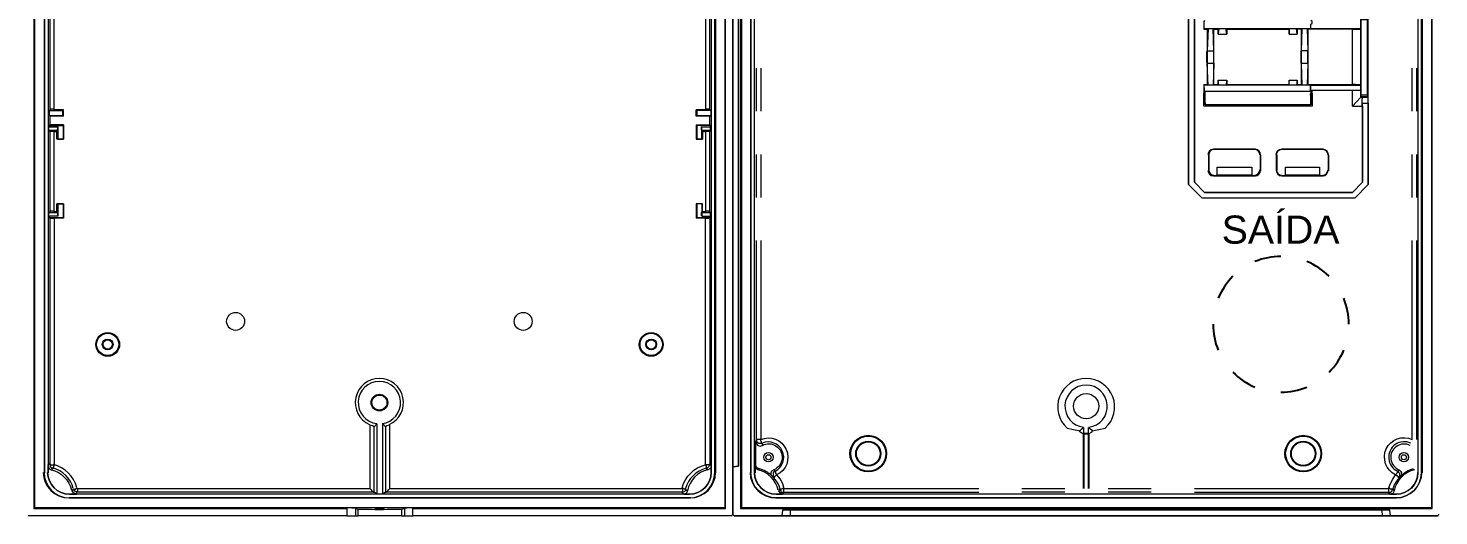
# Model space of a CAD drawing. Header units: millimetres. Extents: x 2788 to 2954, y 1337 to 1391.
# Drawn here: x 2906.922 to 2908.998, y 1348.335 to 1349.053 of the extents above; entities that cross this region are included whole.
import ezdxf

# ---------------------------------------------------------------- set-up
doc = ezdxf.new("R2010")
doc.units = ezdxf.units.MM
for name, color, linetype in [('PDF_0', 7, 'Continuous'), ('PDF_Texto', 7, 'Continuous'), ('PDF_VPORTS', 7, 'Continuous')]:
    doc.layers.add(name, color=color, linetype=linetype)
doc.styles.add('PDF Arial', font='arial.ttf')

msp = doc.modelspace()

# ---------------------------------------------------------------- linework, layer by layer
at = {"layer": 'PDF_0', "lineweight": 15}
for points in [[(2907.9571, 1352.4957, -0.414215), (2907.9587, 1352.4936), (2907.9587, 1350.4176, -0.414215), (2907.9571, 1350.416, -0.414215), (2907.9587, 1350.4139), (2907.9587, 1348.3374, -0.414215), (2907.9571, 1348.3363)], [(2907.9481, 1348.3459), (2907.9481, 1350.3314, 0.414213), (2907.9248, 1350.3557), (2906.9543, 1350.3557, 0.414213), (2906.93, 1350.3319)], [(2906.9538, 1350.3557, 0.414213), (2906.93, 1350.3314), (2906.93, 1348.3459)], [(2906.9458, 1350.2425), (2906.9448, 1350.2425), (2906.9448, 1348.3988), (2906.9458, 1348.3988), (2906.9458, 1350.2425), (2906.9511, 1350.2372), (2906.9511, 1348.3988), (2906.9511, 1348.4083), (2906.9522, 1348.4051), (2906.9554, 1348.403, -0.292489), (2906.9851, 1348.3729)], [(2907.9322, 1350.2425), (2907.927, 1350.2372), (2907.927, 1348.3988), (2907.927, 1348.4083), (2907.9259, 1348.4051), (2907.9221, 1348.4032, 0.292489), (2907.892, 1348.3723), (2907.8899, 1348.3681), (2907.8867, 1348.367), (2907.8952, 1348.367), (2906.9829, 1348.367), (2906.9924, 1348.367), (2906.9882, 1348.3692), (2906.9861, 1348.3723, 0.006355), (2906.9882, 1348.3744), (2906.9892, 1348.3744), (2906.9903, 1348.3744), (2906.9914, 1348.3744), (2906.9914, 1348.3755), (2906.9935, 1348.3755), (2906.9945, 1348.3755)], [(2907.9905, 1348.3993, 0.41421), (2908.0227, 1348.367, -0.41421), (2907.9905, 1348.3988), (2907.9905, 1350.2372), (2907.9852, 1350.2425), (2907.9852, 1348.3988), (2907.9852, 1350.2425)], [(2908.9726, 1348.3993, -0.414101), (2908.9351, 1348.3617, 0.414101), (2908.9726, 1348.3988), (2908.9726, 1350.2425), (2908.9673, 1350.2372), (2908.9673, 1348.3988, -0.41421), (2908.935, 1348.367, 0.41421), (2908.9673, 1348.3993)], [(2908.6564, 1349.0202, 0.011486), (2908.6562, 1349.0111, 0.011486), (2908.6564, 1349.0019)], [(2908.6666, 1349.0019, 0.011486), (2908.6668, 1349.0111, 0.011486), (2908.6666, 1349.0202)], [(2908.795, 1349.0202, 0.011486), (2908.7948, 1349.0111, 0.011486), (2908.795, 1349.0019)], [(2908.8052, 1349.0019, 0.011486), (2908.8054, 1349.0111, 0.011486), (2908.8052, 1349.0202)], [(2907.9979, 1348.4041), (2907.9936, 1348.4062), (2907.9926, 1348.4094), (2907.9926, 1348.4443), (2907.9936, 1348.4411), (2907.9957, 1348.439), (2907.9989, 1348.4379), (2908.0021, 1348.439, -1.055241), (2908.019, 1348.403), (2908.0159, 1348.4009), (2908.0148, 1348.3988), (2908.0148, 1348.3956), (2908.0169, 1348.3935)], [(2908.956, 1348.4388, 1.055241), (2908.9398, 1348.403), (2908.9419, 1348.4009), (2908.943, 1348.3988), (2908.943, 1348.3956), (2908.9419, 1348.3935, -0.134814), (2908.9608, 1348.4049)], [(2906.9533, 1348.411, 0.340488), (2906.9576, 1348.4053, 0.006291), (2906.9553, 1348.4038)], [(2907.8841, 1348.3767, -0.269935), (2907.9185, 1348.4104), (2907.9195, 1348.4094), (2907.9195, 1348.4083), (2907.9195, 1348.4073), (2907.9195, 1348.4062), (2907.9195, 1348.4051), (2907.9206, 1348.4051), (2907.9206, 1348.4041)], [(2907.9266, 1348.4093, 0.005107), (2907.9241, 1348.4113, -0.340488), (2907.9194, 1348.4053, 0.269937), (2907.8892, 1348.3753)], [(2907.9841, 1348.3993, 0.414101), (2908.0222, 1348.3617), (2908.9356, 1348.3617), (2908.0233, 1348.3617, -0.414101), (2907.9852, 1348.3993)], [(2908.0255, 1348.3729, 0.292489), (2907.9957, 1348.403), (2907.9926, 1348.4051), (2907.9915, 1348.4083), (2907.9915, 1348.3988)], [(2908.9625, 1348.4032, 0.292489), (2908.9324, 1348.3723), (2908.9303, 1348.3681), (2908.9261, 1348.367), (2908.9356, 1348.367), (2908.0233, 1348.367), (2908.0317, 1348.367), (2908.0286, 1348.3692), (2908.0264, 1348.3723)], [(2906.9915, 1348.3681, 0.005127), (2906.9935, 1348.3706, -0.340488), (2906.9884, 1348.3745)], [(2907.8855, 1348.3681, -0.005127), (2907.8841, 1348.3702, 0.340488), (2907.8899, 1348.3744), (2907.8889, 1348.3744), (2907.8878, 1348.3744), (2907.8867, 1348.3755), (2907.8857, 1348.3755), (2907.8846, 1348.3755), (2907.8846, 1348.3702), (2907.4475, 1348.3702), (2907.4433, 1348.367), (2907.4348, 1348.367), (2907.4306, 1348.3702), (2906.9945, 1348.3702), (2906.9945, 1348.3755), (2907.4242, 1348.3755)]]:
    msp.add_lwpolyline(points, format="xyb", dxfattribs=at)
for points in [[(2907.9587, 1348.3374), (2907.9587, 1350.4139)], [(2907.9322, 1348.3988), (2907.9322, 1350.2425), (2907.9333, 1350.2425), (2907.9333, 1348.3988)], [(2908.6297, 1348.8232), (2908.6297, 1349.1989), (2908.6498, 1349.219), (2908.6297, 1349.1989)], [(2908.7895, 1349.0444), (2908.7885, 1349.0529), (2908.7895, 1349.0518)], [(2908.7281, 1348.8751), (2908.6668, 1348.8751), (2908.6678, 1348.8751), (2908.7271, 1348.8751)], [(2908.6593, 1348.8444), (2908.6593, 1348.8666), (2908.6593, 1348.8433)], [(2908.7355, 1348.8444), (2908.7355, 1348.8433), (2908.7355, 1348.8666)], [(2908.7599, 1348.8444), (2908.7599, 1348.8666), (2908.7588, 1348.8666), (2908.7588, 1348.8433)], [(2908.8361, 1348.8666), (2908.835, 1348.8666), (2908.835, 1348.8444), (2908.8361, 1348.8433)], [(2908.6668, 1348.8359), (2908.7281, 1348.8359), (2908.7271, 1348.8359), (2908.725, 1348.8359), (2908.7228, 1348.837), (2908.672, 1348.837), (2908.6689, 1348.8359), (2908.6678, 1348.8359)], [(2908.7673, 1348.8359), (2908.8276, 1348.8359), (2908.8255, 1348.8359), (2908.8223, 1348.837), (2908.7726, 1348.837), (2908.7694, 1348.8359)], [(2906.9638, 1348.7946), (2906.9649, 1348.7946), (2906.9734, 1348.7946)], [(2906.9818, 1348.3617), (2907.8963, 1348.3617), (2907.8952, 1348.3617), (2906.9829, 1348.3617)], [(2907.9608, 1348.3353), (2908.997, 1348.3353)]]:
    msp.add_lwpolyline(points, close=True, dxfattribs=at)
for points in [[(2906.9511, 1350.2372), (2906.9511, 1350.3494), (2906.9533, 1350.3472), (2906.9533, 1348.9333), (2906.9522, 1348.9322), (2906.9522, 1348.9248), (2906.9533, 1348.9237), (2906.9533, 1348.911), (2906.9522, 1348.91), (2906.9522, 1348.9079), (2906.9649, 1348.9079), (2906.9649, 1348.8899), (2906.9638, 1348.8899), (2906.9638, 1348.9015), (2906.9649, 1348.9026), (2906.9522, 1348.9026), (2906.9533, 1348.9015), (2906.9533, 1348.783), (2906.9522, 1348.7819), (2906.9649, 1348.7819), (2906.9638, 1348.783), (2906.9638, 1348.7946)], [(2906.9522, 1348.9322), (2906.9723, 1348.9322), (2906.9734, 1348.9333), (2906.9596, 1348.9333), (2906.9596, 1350.3472), (2907.9185, 1350.3472), (2907.9185, 1348.9333), (2907.9047, 1348.9333), (2907.9058, 1348.9322)], [(2907.9259, 1348.91), (2907.9058, 1348.91), (2907.9058, 1348.8899), (2907.9132, 1348.8899), (2907.9132, 1348.9079), (2907.9259, 1348.9079), (2907.9259, 1348.91), (2907.9248, 1348.911), (2907.9248, 1348.9237), (2907.927, 1348.9248), (2907.927, 1348.9322), (2907.9248, 1348.9333), (2907.9248, 1350.3472), (2907.927, 1350.3494), (2907.927, 1350.2372)], [(2906.931, 1350.3388), (2906.931, 1348.3469)], [(2907.9471, 1350.3388), (2907.9471, 1348.3469)], [(2907.9703, 1350.3314), (2907.9703, 1348.3459)], [(2907.9714, 1350.3388), (2907.9714, 1348.3469)], [(2908.9874, 1350.3388), (2908.9874, 1348.3469), (2908.9885, 1348.3459), (2908.9885, 1350.3314)], [(2908.9726, 1350.2425), (2908.9737, 1350.2425), (2908.9737, 1348.3988)], [(2907.9587, 1349.0878), (2907.9672, 1349.0878), (2907.9672, 1348.4083), (2907.9587, 1348.4073), (2907.9672, 1348.4083), (2907.9672, 1349.0878), (2907.9672, 1349.1005), (2907.9672, 1349.3026), (2907.9587, 1349.3037), (2907.9672, 1349.3026), (2907.9672, 1349.1005), (2907.9587, 1349.0994)], [(2908.6382, 1348.8264), (2908.6382, 1349.1957), (2908.6382, 1348.8264)], [(2908.8932, 1348.9523), (2908.8943, 1348.9513), (2908.8858, 1348.9513), (2908.8827, 1348.9513), (2908.871, 1348.9386), (2908.8858, 1348.9386), (2908.8858, 1348.8264), (2908.8858, 1348.9428), (2908.8943, 1348.9428), (2908.8943, 1348.8232), (2908.8943, 1349.1989), (2908.8943, 1349.0783), (2908.8858, 1349.0783), (2908.8858, 1349.1957), (2908.8858, 1349.0825), (2908.871, 1349.0825)], [(2908.653, 1349.0645), (2908.6519, 1349.0634), (2908.6519, 1349.0518), (2908.653, 1349.0529), (2908.6583, 1349.0529), (2908.6657, 1349.0529), (2908.6742, 1349.0529), (2908.6847, 1349.0529), (2908.7779, 1349.0529), (2908.7885, 1349.0529), (2908.7969, 1349.0529), (2908.8043, 1349.0529), (2908.8096, 1349.0529), (2908.8096, 1349.0592), (2908.8117, 1349.0603), (2908.8117, 1349.0634), (2908.8096, 1349.0645)], [(2908.8837, 1349.0698), (2908.8932, 1349.0698), (2908.8932, 1349.0656), (2908.8837, 1349.0656), (2908.8837, 1349.0698), (2908.8827, 1349.0709), (2908.8827, 1349.0592), (2908.8827, 1349.0529), (2908.8827, 1349.0518), (2908.8827, 1348.9693), (2908.8827, 1348.9618), (2908.8827, 1348.9513), (2908.8837, 1348.9523), (2908.8837, 1348.9555), (2908.8837, 1349.0656)], [(2908.8837, 1348.9555), (2908.8932, 1348.9555), (2908.8932, 1349.0656)], [(2908.6519, 1349.0518), (2908.6572, 1349.0518), (2908.6583, 1349.0529), (2908.6572, 1349.0201), (2908.6668, 1349.0201), (2908.6657, 1349.0529), (2908.6668, 1349.0518), (2908.6731, 1349.0518), (2908.6742, 1349.0529), (2908.6731, 1349.0444), (2908.6858, 1349.0444), (2908.6847, 1349.0529), (2908.6858, 1349.0518), (2908.7779, 1349.0518), (2908.7779, 1349.0529), (2908.7779, 1349.0444), (2908.7895, 1349.0444)], [(2908.6572, 1349.0518), (2908.6572, 1348.9703), (2908.6583, 1348.9693), (2908.6572, 1349.0021), (2908.6668, 1349.0021), (2908.6657, 1348.9693), (2908.6668, 1348.9703), (2908.6731, 1348.9703), (2908.6742, 1348.9693), (2908.6731, 1348.9767), (2908.6858, 1348.9767), (2908.6847, 1348.9693), (2908.6858, 1348.9703), (2908.7779, 1348.9703), (2908.7779, 1348.9693), (2908.7779, 1348.9767), (2908.7895, 1348.9767), (2908.7885, 1348.9693), (2908.7895, 1348.9703), (2908.7959, 1348.9703), (2908.7969, 1348.9693), (2908.7959, 1349.0021), (2908.8054, 1349.0021), (2908.8043, 1348.9693), (2908.8054, 1348.9703), (2908.871, 1348.9703), (2908.871, 1349.0518), (2908.8054, 1349.0518), (2908.8043, 1349.0529), (2908.8054, 1349.0201), (2908.7959, 1349.0201), (2908.7969, 1349.0529), (2908.7959, 1349.0518), (2908.7895, 1349.0518)], [(2908.6668, 1348.9703), (2908.6668, 1349.0518)], [(2908.6731, 1349.0444), (2908.6731, 1349.0518)], [(2908.6858, 1349.0518), (2908.6858, 1349.0444)], [(2908.7779, 1349.0444), (2908.7779, 1349.0518)], [(2908.7959, 1348.9703), (2908.7959, 1349.0518)], [(2908.8054, 1349.0518), (2908.8054, 1348.9703)], [(2908.8096, 1349.0529), (2908.8827, 1349.0529)], [(2908.6731, 1348.9703), (2908.6731, 1348.9767)], [(2908.6858, 1348.9767), (2908.6858, 1348.9703)], [(2908.7779, 1348.9703), (2908.7779, 1348.9767)], [(2908.7895, 1348.9767), (2908.7895, 1348.9703)], [(2908.8827, 1348.9618), (2908.8096, 1348.9618), (2908.8096, 1348.9693), (2908.8043, 1348.9693), (2908.7969, 1348.9693), (2908.7885, 1348.9693), (2908.7779, 1348.9693), (2908.6847, 1348.9693), (2908.6742, 1348.9693), (2908.6657, 1348.9693), (2908.6583, 1348.9693), (2908.653, 1348.9693), (2908.6519, 1348.9703), (2908.6519, 1348.9576), (2908.653, 1348.9565)], [(2908.6519, 1348.9703), (2908.6572, 1348.9703)], [(2908.8117, 1348.9576), (2908.8117, 1348.9386), (2908.6519, 1348.9386), (2908.6519, 1348.9576)], [(2908.653, 1348.9544), (2908.6541, 1348.9407), (2908.6541, 1348.9608), (2908.8096, 1348.9608), (2908.8096, 1348.9407), (2908.8096, 1348.9544)], [(2908.8096, 1348.9693), (2908.8827, 1348.9693)], [(2908.8096, 1348.9565), (2908.8117, 1348.9576), (2908.8117, 1348.9618)], [(2908.871, 1348.9386), (2908.871, 1348.9618)], [(2908.8932, 1348.9555), (2908.8932, 1348.9523), (2908.8837, 1348.9523)], [(2906.9723, 1348.9248), (2906.9723, 1348.9322)], [(2906.9734, 1348.9237), (2906.9734, 1348.9333)], [(2907.9058, 1348.9248), (2907.9047, 1348.9237), (2907.9047, 1348.9333)], [(2907.927, 1348.9322), (2907.9058, 1348.9322), (2907.9058, 1348.9248), (2907.927, 1348.9248)], [(2908.8096, 1348.9407), (2908.6541, 1348.9407), (2908.8096, 1348.9407)], [(2906.9522, 1348.9248), (2906.9723, 1348.9248), (2906.9734, 1348.9237), (2906.9533, 1348.9237)], [(2906.9522, 1348.91), (2906.9734, 1348.91), (2906.9734, 1348.911), (2906.9533, 1348.911)], [(2906.9734, 1348.911), (2906.9734, 1348.8899), (2906.9638, 1348.8899)], [(2906.9649, 1348.8899), (2906.9734, 1348.8899), (2906.9734, 1348.91)], [(2907.9248, 1348.9237), (2907.9047, 1348.9237)], [(2907.9058, 1348.91), (2907.9047, 1348.911), (2907.9047, 1348.8899), (2907.9058, 1348.8899)], [(2907.9047, 1348.911), (2907.9248, 1348.911)], [(2906.9638, 1348.783), (2906.9596, 1348.783), (2906.9596, 1348.9015), (2906.9638, 1348.9015)], [(2907.9143, 1348.9015), (2907.9185, 1348.9015), (2907.9185, 1348.783), (2907.9143, 1348.783), (2907.9143, 1348.7946), (2907.9132, 1348.7946), (2907.9132, 1348.7766), (2907.9259, 1348.7766), (2907.9259, 1348.7745), (2907.9248, 1348.7735), (2907.9248, 1348.4104), (2907.9185, 1348.4104), (2907.9185, 1348.7735), (2907.9047, 1348.7735), (2907.9058, 1348.7745), (2907.9259, 1348.7745)], [(2907.9132, 1348.8899), (2907.9143, 1348.8899), (2907.9047, 1348.8899)], [(2907.9143, 1348.783), (2907.9132, 1348.7819), (2907.9259, 1348.7819), (2907.9248, 1348.783), (2907.9248, 1348.9015), (2907.9259, 1348.9026), (2907.9132, 1348.9026), (2907.9143, 1348.9015), (2907.9143, 1348.8899)], [(2908.8276, 1348.8751), (2908.7673, 1348.8751), (2908.8276, 1348.8751)], [(2908.6593, 1348.8666), (2908.6593, 1348.8666)], [(2908.672, 1348.837), (2908.672, 1348.8486), (2908.7228, 1348.8486), (2908.7228, 1348.837)], [(2908.7355, 1348.8666), (2908.7355, 1348.8666)], [(2908.7726, 1348.837), (2908.7726, 1348.8486), (2908.8223, 1348.8486), (2908.8223, 1348.837)], [(2908.653, 1348.8116), (2908.6382, 1348.8264), (2908.653, 1348.8116)], [(2908.6784, 1348.8359), (2908.6784, 1348.8359)], [(2908.7673, 1348.8359), (2908.7673, 1348.8359)], [(2908.8276, 1348.8359), (2908.8276, 1348.8359)], [(2908.8858, 1348.8264), (2908.871, 1348.8116), (2908.8858, 1348.8264)], [(2908.6498, 1348.8031), (2908.6297, 1348.8232), (2908.6498, 1348.8031)], [(2908.8742, 1348.8031), (2908.8943, 1348.8232), (2908.8742, 1348.8031), (2908.6498, 1348.8031)], [(2908.653, 1348.8116), (2908.871, 1348.8116), (2908.653, 1348.8116)], [(2906.9649, 1348.7946), (2906.9649, 1348.7766), (2906.9522, 1348.7766), (2906.9522, 1348.7745), (2906.9533, 1348.7735), (2906.9533, 1348.4104), (2906.9596, 1348.4104), (2906.9596, 1348.4094), (2906.9585, 1348.4083), (2906.9585, 1348.4073), (2906.9585, 1348.4062), (2906.9585, 1348.4051), (2906.9575, 1348.4041)], [(2906.9734, 1348.7745), (2906.9734, 1348.7946), (2906.9734, 1348.7735)], [(2907.9058, 1348.7946), (2907.9047, 1348.7946), (2907.9047, 1348.7735)], [(2907.9143, 1348.7946), (2907.9047, 1348.7946)], [(2907.9132, 1348.7946), (2907.9058, 1348.7946), (2907.9058, 1348.7745)], [(2906.9522, 1348.7745), (2906.9734, 1348.7745), (2906.9734, 1348.7735), (2906.9596, 1348.7735), (2906.9596, 1348.4104)], [(2907.4306, 1348.4665), (2907.4285, 1348.4676), (2907.4242, 1348.4686), (2907.4242, 1348.3755), (2907.4253, 1348.3744), (2907.4263, 1348.3734), (2907.4274, 1348.3723), (2907.4285, 1348.3713), (2907.4295, 1348.3713), (2907.4295, 1348.3702), (2907.4306, 1348.3702), (2907.4306, 1348.4665), (2907.4348, 1348.4708), (2907.4348, 1348.367)], [(2907.4433, 1348.367), (2907.4433, 1348.4708), (2907.4475, 1348.4665), (2907.4475, 1348.3702), (2907.4486, 1348.3702), (2907.4486, 1348.3713), (2907.4496, 1348.3713), (2907.4507, 1348.3723), (2907.4517, 1348.3734), (2907.4528, 1348.3744), (2907.4539, 1348.3755), (2907.4539, 1348.4686), (2907.4496, 1348.4676), (2907.4475, 1348.4665)], [(2908.4508, 1348.4644), (2908.4604, 1348.4623), (2908.4699, 1348.4602), (2908.4699, 1348.4612), (2908.4752, 1348.4655), (2908.4752, 1348.457)], [(2908.4699, 1348.4591), (2908.4752, 1348.4559), (2908.4826, 1348.4559), (2908.4879, 1348.4591)], [(2908.4752, 1348.4559), (2908.4752, 1348.457), (2908.4826, 1348.457), (2908.4826, 1348.4559)], [(2908.4826, 1348.457), (2908.4826, 1348.4655), (2908.4879, 1348.4612), (2908.4879, 1348.4602), (2908.4974, 1348.4623), (2908.5069, 1348.4644)], [(2906.9511, 1348.3988), (2906.9511, 1348.3988)], [(2907.9852, 1348.3988), (2907.9852, 1348.3988)], [(2907.4539, 1348.3755), (2907.8846, 1348.3755)], [(2906.9829, 1348.367), (2906.9829, 1348.367)], [(2908.9356, 1348.3617), (2908.9356, 1348.3617)], [(2907.3904, 1348.3353), (2906.9215, 1348.3353)], [(2907.4761, 1348.3353), (2907.4877, 1348.3353), (2907.4877, 1348.3459), (2907.9481, 1348.3459), (2907.9471, 1348.3469), (2906.931, 1348.3469), (2906.93, 1348.3459), (2907.3904, 1348.3459), (2907.3904, 1348.3353), (2907.4031, 1348.3353)], [(2907.4708, 1348.3353), (2907.4761, 1348.3353), (2907.4761, 1348.3459), (2907.4708, 1348.3448), (2907.4708, 1348.3353), (2907.4073, 1348.3353), (2907.4073, 1348.3448), (2907.4031, 1348.3459), (2907.4031, 1348.3353), (2907.4073, 1348.3353)], [(2907.9576, 1348.3353), (2907.4877, 1348.3353)], [(2908.9874, 1348.3469), (2907.9714, 1348.3469), (2907.9703, 1348.3459), (2908.9885, 1348.3459)], [(2908.9271, 1348.3353), (2908.9261, 1348.3438), (2908.9144, 1348.3438), (2908.0434, 1348.3438), (2908.0317, 1348.3438), (2908.0307, 1348.3353)]]:
    msp.add_lwpolyline(points, dxfattribs=at)
at = {"layer": 'PDF_0', "lineweight": 0}
for points in [[(2907.9936, 1348.9311), (2907.9936, 1348.9947)], [(2908, 1348.9947), (2908, 1348.9311)], [(2908.9589, 1348.9311), (2908.9589, 1348.9947)], [(2908.9652, 1348.9947), (2908.9652, 1348.9311)], [(2907.9936, 1348.8041), (2907.9936, 1348.8676)], [(2908, 1348.8676), (2908, 1348.8041)], [(2908.9589, 1348.8041), (2908.9589, 1348.8676)], [(2908.9652, 1348.8676), (2908.9652, 1348.8041)], [(2907.9926, 1348.4443), (2907.9936, 1348.4475), (2907.9936, 1348.7406)], [(2908, 1348.7406), (2908, 1348.4475), (2907.9936, 1348.4475), (2907.9936, 1348.4464), (2907.9936, 1348.4454), (2907.9947, 1348.4443), (2907.9947, 1348.4432), (2907.9957, 1348.4432), (2907.9968, 1348.4422), (2907.9979, 1348.4422), (2907.9989, 1348.4422), (2908, 1348.4422), (2908.001, 1348.4422), (2908.0021, 1348.4422), (2908.0021, 1348.439)], [(2908.9652, 1348.7406), (2908.9652, 1348.4475)], [(2907.9905, 1348.3988), (2907.9915, 1348.3988)], [(2907.9915, 1348.4083), (2907.9926, 1348.4094)], [(2907.9979, 1348.4041), (2907.9968, 1348.4041), (2907.9957, 1348.403)], [(2908.0264, 1348.3723), (2908.0286, 1348.3744), (2908.0286, 1348.3734), (2908.0296, 1348.3723), (2908.0296, 1348.3713), (2908.0307, 1348.3702), (2908.0317, 1348.3702), (2908.0328, 1348.3702), (2908.0338, 1348.3702), (2908.0338, 1348.3755), (2908.0328, 1348.3755), (2908.0317, 1348.3755), (2908.0307, 1348.3744), (2908.0296, 1348.3744), (2908.0286, 1348.3744), (2908.0264, 1348.3808), (2908.0233, 1348.3861), (2908.019, 1348.3914), (2908.0169, 1348.3935)], [(2908.6382, 1348.3755), (2908.9239, 1348.3755), (2908.9239, 1348.3702), (2908.925, 1348.3702), (2908.9261, 1348.3702), (2908.9271, 1348.3702), (2908.9282, 1348.3713), (2908.9292, 1348.3723), (2908.9292, 1348.3734), (2908.9303, 1348.3744), (2908.9292, 1348.3744), (2908.9282, 1348.3744), (2908.9271, 1348.3744), (2908.9261, 1348.3755), (2908.925, 1348.3755), (2908.9239, 1348.3755), (2908.9271, 1348.3829), (2908.9303, 1348.3893), (2908.9345, 1348.3956), (2908.9356, 1348.3946), (2908.9366, 1348.3946), (2908.9377, 1348.3935), (2908.9377, 1348.3924), (2908.9388, 1348.3924), (2908.9388, 1348.3914), (2908.9398, 1348.3914), (2908.9398, 1348.3924), (2908.9409, 1348.3935), (2908.9409, 1348.3946), (2908.9409, 1348.3956), (2908.9409, 1348.3967), (2908.9409, 1348.3977), (2908.9398, 1348.3988), (2908.9388, 1348.3998), (2908.9388, 1348.4009), (2908.9377, 1348.4009), (2908.9398, 1348.403)], [(2908.9419, 1348.3935), (2908.9398, 1348.3914), (2908.9356, 1348.3861), (2908.9324, 1348.3808), (2908.9303, 1348.3744), (2908.9324, 1348.3723)], [(2908.0317, 1348.367), (2908.0338, 1348.3702), (2908.3207, 1348.3702)], [(2908.3842, 1348.3755), (2908.4477, 1348.3755)], [(2908.4477, 1348.3702), (2908.3842, 1348.3702)], [(2908.5112, 1348.3755), (2908.5747, 1348.3755)], [(2908.5747, 1348.3702), (2908.5112, 1348.3702)], [(2908.6382, 1348.3702), (2908.9239, 1348.3702), (2908.9261, 1348.367)], [(2908.0233, 1348.3617), (2908.0222, 1348.3617)], [(2908.0233, 1348.367), (2908.0233, 1348.367)], [(2908.9356, 1348.367), (2908.9356, 1348.367)], [(2908.0434, 1348.3438), (2908.0434, 1348.3353)], [(2908.9155, 1348.3353), (2908.9144, 1348.3438)]]:
    msp.add_lwpolyline(points, dxfattribs=at)
at = {"layer": 'PDF_0', "lineweight": 15}
for points in [[(2908.7668, 1348.8751, 0.414101), (2908.7588, 1348.8671, -0.414101)], [(2908.835, 1348.8671, 0.414101), (2908.8271, 1348.8751, -0.414101)], [(2906.9501, 1348.3993, 0.41421), (2906.9824, 1348.367, -0.41421)], [(2907.8947, 1348.367, 0.41421), (2907.927, 1348.3993, -0.41421)]]:
    msp.add_lwpolyline(points, format="xyb", close=True, dxfattribs=at)
at = {"layer": 'PDF_0', "lineweight": 0}
for points in [[(2908.9567, 1348.4422, 1.011859), (2908.9377, 1348.4009), (2908.9366, 1348.3998), (2908.9366, 1348.3988), (2908.9356, 1348.3977), (2908.9356, 1348.3967), (2908.9345, 1348.3956, -1), (2908.9589, 1348.4475), (2908.9589, 1348.7406)], [(2908.019, 1348.403), (2908.0211, 1348.4009), (2908.0201, 1348.4009), (2908.019, 1348.3998), (2908.018, 1348.3988), (2908.018, 1348.3977), (2908.018, 1348.3967), (2908.018, 1348.3956), (2908.018, 1348.3946), (2908.018, 1348.3935), (2908.018, 1348.3924), (2908.019, 1348.3914), (2908.0201, 1348.3924), (2908.0211, 1348.3935), (2908.0222, 1348.3946), (2908.0233, 1348.3956), (2908.0233, 1348.3967), (2908.0222, 1348.3977), (2908.0222, 1348.3988), (2908.0222, 1348.3998), (2908.0211, 1348.3998), (2908.0211, 1348.4009, 0.96917), (2908.0021, 1348.4422), (2908.001, 1348.4432), (2908.001, 1348.4443), (2908, 1348.4454), (2908, 1348.4464), (2908, 1348.4475, -0.990944), (2908.0233, 1348.3956), (2908.0286, 1348.3893), (2908.0317, 1348.3829), (2908.0338, 1348.3755), (2908.3207, 1348.3755)]]:
    msp.add_lwpolyline(points, format="xyb", dxfattribs=at)
at = {"layer": 'PDF_0', "lineweight": 25}
for points in [[(2908.4752, 1348.4559), (2908.4752, 1348.3755)], [(2908.4826, 1348.4559), (2908.4826, 1348.3755)]]:
    msp.add_lwpolyline(points, dxfattribs=at)
at = {"layer": 'PDF_0', "lineweight": 15}
for centre, radius in [((2907.2268, 1348.6216), 0.0132), ((2907.6502, 1348.6216), 0.0132), ((2907.0385, 1348.5877), 0.0175), ((2907.0385, 1348.5877), 0.0164), ((2907.8386, 1348.5877), 0.0175), ((2907.8386, 1348.5877), 0.0164), ((2907.0385, 1348.5877), 0.00794), ((2907.0385, 1348.5877), 0.00688), ((2907.8386, 1348.5877), 0.00794), ((2907.8386, 1348.5877), 0.00688), ((2907.4385, 1348.502), 0.0122), ((2908.4789, 1348.4967), 0.0185), ((2908.4789, 1348.4967), 0.0185), ((2907.4385, 1348.502), 0.0111), ((2908.1582, 1348.4268), 0.027), ((2908.1582, 1348.4268), 0.0259), ((2908.7985, 1348.4268), 0.027), ((2908.7985, 1348.4268), 0.0259), ((2908.1582, 1348.4268), 0.0185), ((2908.1582, 1348.4268), 0.0175), ((2908.7985, 1348.4268), 0.0185), ((2908.7985, 1348.4268), 0.0175), ((2908.0111, 1348.4215), 0.00688), ((2908.0111, 1348.4215), 0.0037), ((2908.9467, 1348.4215), 0.00688), ((2908.9467, 1348.4215), 0.0037)]:
    msp.add_circle(centre, radius, dxfattribs=at)
for centre, radius, start, end in [((2908.6662, 1348.8671), 0.00794, 90.011, 179.989), ((2908.6673, 1348.8671), 0.00794, 90.011, 179.989), ((2908.7266, 1348.8671), 0.00794, 0.011, 89.989), ((2908.7276, 1348.8671), 0.00794, 0.011, 89.989), ((2908.6662, 1348.8438), 0.00794, 180.011, 269.989), ((2908.6673, 1348.8449), 0.00794, 180.011, 269.989), ((2908.7266, 1348.8449), 0.00794, 270.011, 359.989), ((2908.7276, 1348.8438), 0.00794, 270.011, 359.989), ((2908.7668, 1348.8449), 0.00794, 180.011, 269.989), ((2908.7668, 1348.8438), 0.00794, 180.011, 269.989), ((2908.8271, 1348.8449), 0.00794, 270.011, 359.989), ((2908.8271, 1348.8438), 0.00794, 270.011, 359.989), ((2907.4385, 1348.502), 0.0355, 294.2415, 245.7585), ((2907.4385, 1348.502), 0.0312, 277.2511, 262.7489), ((2908.4789, 1348.4967), 0.0312, 277.0916, 262.9084), ((2907.0449, 1348.2916), 0.1513, 127.5871, 128.8029), ((2906.9464, 1348.3644), 0.0482, 14.7878, 75.2122), ((2906.9813, 1348.3993), 0.0376, 180.011, 269.989), ((2906.9824, 1348.3993), 0.0376, 180.011, 269.989), ((2906.9464, 1348.3644), 0.0429, 14.7876, 75.2124), ((2907.8947, 1348.3993), 0.0376, 270.011, 359.989), ((2907.8957, 1348.3993), 0.0376, 270.011, 359.989), ((2907.8417, 1348.3157), 0.118, 47.3583, 48.8356), ((2907.9867, 1348.3644), 0.0418, 45.1154, 75.8274), ((2907.9806, 1348.4545), 0.1214, 221.1846, 222.6264), ((2907.9603, 1348.3379), 0.00159, 179.9999, 270.0001), ((2908.9964, 1348.3379), 0.00159, 269.9999, 0.0001)]:
    msp.add_arc(centre, radius, start, end, dxfattribs=at)
at = {"layer": 'PDF_0', "lineweight": 0}
msp.add_arc((2908.4789, 1348.4957), 0.042, 311.8776, 228.1224, dxfattribs=at)
at = {"layer": 'PDF_0', "lineweight": 15}
for points in [[(2908.8705, 1349.0518), (2908.8772, 1349.0518), (2908.8826, 1349.052), (2908.8827, 1349.0523)], [(2908.653, 1348.9613), (2908.653, 1348.9657), (2908.6528, 1348.9693), (2908.6525, 1348.9693)], [(2908.653, 1348.955), (2908.653, 1348.9558), (2908.6528, 1348.9565), (2908.6525, 1348.9565)], [(2908.8091, 1348.9693), (2908.8088, 1348.9693), (2908.8086, 1348.9657), (2908.8086, 1348.9613)], [(2908.8091, 1348.9565), (2908.8088, 1348.9565), (2908.8086, 1348.9558), (2908.8086, 1348.955)], [(2908.8827, 1348.9698), (2908.8826, 1348.9701), (2908.8772, 1348.9703), (2908.8705, 1348.9703)], [(2908.8853, 1348.9513), (2908.885, 1348.9512), (2908.8848, 1348.9477), (2908.8848, 1348.9433)], [(2908.8853, 1348.9513), (2908.885, 1348.9512), (2908.8848, 1348.9458), (2908.8848, 1348.9391)], [(2908.8943, 1348.9433), (2908.8943, 1348.9477), (2908.8941, 1348.9512), (2908.8938, 1348.9513)], [(2906.9591, 1348.9343), (2906.9559, 1348.9343), (2906.9533, 1348.9341), (2906.9533, 1348.9338)], [(2907.9238, 1348.9338), (2907.9238, 1348.9341), (2907.9212, 1348.9343), (2907.918, 1348.9343)], [(2906.9511, 1348.9084), (2906.9511, 1348.9052), (2906.9514, 1348.9026), (2906.9517, 1348.9026)], [(2906.9533, 1348.902), (2906.9533, 1348.9017), (2906.9559, 1348.9015), (2906.9591, 1348.9015)], [(2906.9644, 1348.9026), (2906.9647, 1348.9026), (2906.9649, 1348.9052), (2906.9649, 1348.9084)], [(2907.9121, 1348.9084), (2907.9121, 1348.9052), (2907.9124, 1348.9026), (2907.9127, 1348.9026)], [(2907.918, 1348.9015), (2907.9212, 1348.9015), (2907.9238, 1348.9017), (2907.9238, 1348.902)], [(2907.9254, 1348.9026), (2907.9257, 1348.9026), (2907.9259, 1348.9052), (2907.9259, 1348.9084)], [(2906.9517, 1348.783), (2906.9514, 1348.783), (2906.9511, 1348.7804), (2906.9511, 1348.7772)], [(2906.9591, 1348.784), (2906.9559, 1348.784), (2906.9533, 1348.7838), (2906.9533, 1348.7835)], [(2906.9533, 1348.774), (2906.9533, 1348.7737), (2906.9559, 1348.7735), (2906.9591, 1348.7735)], [(2906.9649, 1348.7772), (2906.9649, 1348.7804), (2906.9647, 1348.783), (2906.9644, 1348.783)], [(2907.9127, 1348.783), (2907.9124, 1348.783), (2907.9121, 1348.7804), (2907.9121, 1348.7772)], [(2907.9238, 1348.7835), (2907.9238, 1348.7838), (2907.9212, 1348.784), (2907.918, 1348.784)], [(2907.918, 1348.7735), (2907.9212, 1348.7735), (2907.9238, 1348.7737), (2907.9238, 1348.774)], [(2907.9259, 1348.7772), (2907.9259, 1348.7804), (2907.9257, 1348.783), (2907.9254, 1348.783)], [(2908.469, 1348.4602), (2908.4691, 1348.4595), (2908.4693, 1348.4591), (2908.4694, 1348.4591)], [(2908.4874, 1348.4591), (2908.4875, 1348.4591), (2908.4876, 1348.4595), (2908.4877, 1348.4602)], [(2907.402, 1348.3464), (2907.4014, 1348.3467), (2907.3961, 1348.3469), (2907.3898, 1348.3469)], [(2907.4064, 1348.3453), (2907.4078, 1348.345), (2907.4218, 1348.3448), (2907.4385, 1348.3448)], [(2907.4385, 1348.3459), (2907.4347, 1348.3459), (2907.4316, 1348.3456), (2907.4316, 1348.3453)], [(2907.4316, 1348.3453), (2907.4316, 1348.345), (2907.4347, 1348.3448), (2907.4385, 1348.3448)], [(2907.4454, 1348.3453), (2907.4454, 1348.3456), (2907.4423, 1348.3459), (2907.4385, 1348.3459)], [(2907.4385, 1348.3448), (2907.4553, 1348.3448), (2907.4692, 1348.345), (2907.4707, 1348.3453)], [(2907.4385, 1348.3448), (2907.4423, 1348.3448), (2907.4454, 1348.345), (2907.4454, 1348.3453)], [(2907.4872, 1348.3469), (2907.4809, 1348.3469), (2907.4756, 1348.3467), (2907.4751, 1348.3464)]]:
    msp.add_open_spline(points, degree=3, dxfattribs=at)
at = {"layer": 'PDF_VPORTS', "lineweight": 25}
for start, end in [(90, 112.5001), (44.9999, 67.5002), (134.9999, 157.5002), (360, 22.5001), (180, 202.5001), (314.9999, 337.5002), (224.9999, 247.5002), (270, 292.5001)]:
    msp.add_arc((2908.7657, 1348.6173), 0.1, start, end, dxfattribs=at)

# ---------------------------------------------------------------- texts
at = {"layer": 'PDF_Texto', "insert": (2908.6784, 1348.7355), "char_height": 0.0414, "attachment_point": 7, "style": 'PDF Arial'}
msp.add_mtext('SAÍDA', dxfattribs=at)

doc.saveas('drawing.dxf')
